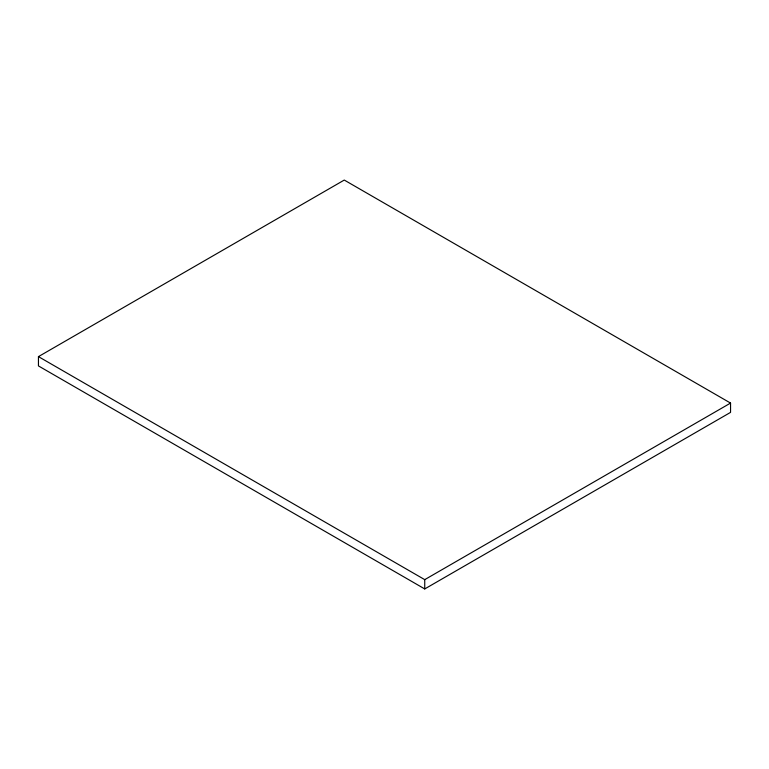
<?xml version="1.0" encoding="UTF-8"?>
<svg xmlns="http://www.w3.org/2000/svg" width="769" height="769" viewBox="0 0 769 769"><rect width="100%" height="100%" fill="white"/><g stroke="black" fill="none" stroke-linecap="round" stroke-linejoin="round"><path stroke-width="1.15" d="M38.45 356.624L344.262 180.061L730.55 403.081L730.55 412.376L424.738 588.939L38.45 365.919L38.45 356.624L424.738 579.643L730.55 403.081M424.738 579.643L424.738 588.939"/></g></svg>
